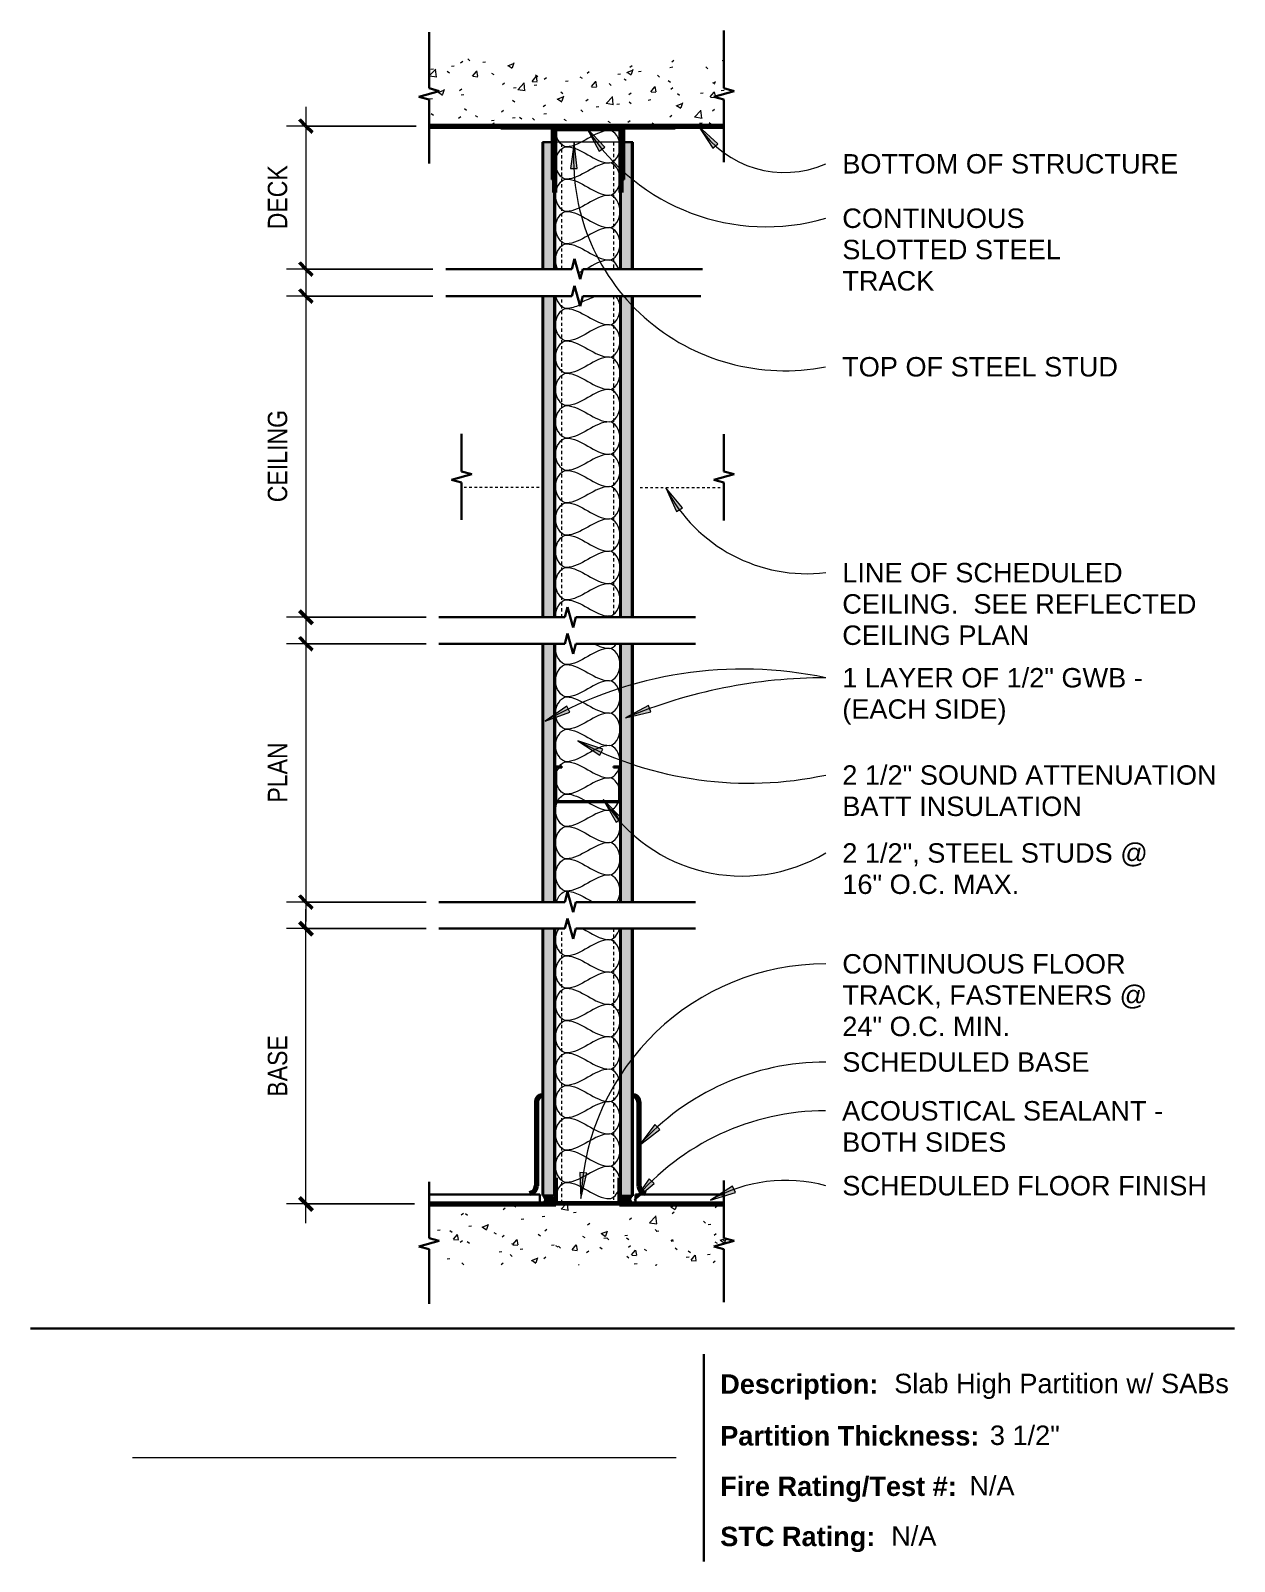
# Model space of a CAD drawing. Header units: inches. Extents: x 65 to 406, y 49 to 174.
# Drawn here: x 64.5 to 111, y 63.4 to 122.5 of the extents above; entities that cross this region are included whole.
import ezdxf

# ---------------------------------------------------------------- set-up
doc = ezdxf.new("R2010")
doc.units = ezdxf.units.IN
doc.header["$MEASUREMENT"] = 0
doc.linetypes.add('Hidden 1_8_', pattern=[0.1875, 0.125, -0.0625])
doc.linetypes.add('Overhead', pattern=[0.15625, 0.09375, -0.0625])
for name, color, linetype, lineweight in [('A-ANNO-DIMS', 211, 'Continuous', 9), ('A-ANNO-DIMS-8', 211, 'Continuous', 9), ('A-DETL', 90, 'Continuous', 9), ('A-DETL-GENF', 92, 'Continuous', 9), ('A-DETL-GENF-HDLN', 1, 'Hidden 1_8_', 9), ('A-DETL-MEDM', 33, 'Continuous', 30), ('A-DETL-THIN', 151, 'Continuous', 9), ('A-DETL-WIDE', 214, 'Continuous', 70), ('A-FLOR-OVHD', 1, 'Overhead', 9), ('G-ANNO-TEXT', 231, 'Continuous', 9)]:
    doc.layers.add(name, color=color, linetype=linetype, lineweight=lineweight)
doc.styles.add('Arial', font='arial.ttf', dxfattribs={"height": 0.75})
doc.styles.add('Arial_1', font='arial.ttf', dxfattribs={"width": 0.85, "height": 0.75})
doc.styles.add('Arial_B', font='arialbd.ttf', dxfattribs={"height": 0.75})
doc.dimstyles.new('Linear_-_3_32__Arial__85_-_1_32__Tolerance', dxfattribs={"dimscale": 12, "dimtxt": 0.765195, "dimasz": 0.041667, "dimexe": 0.0625, "dimexo": 0.041667, "dimgap": 0.041667, "dimtad": 1, "dimdec": 5, "dimrnd": 0.03125, "dimzin": 3, "dimdsep": 46, "dimlunit": 4, "dimtxsty": 'Arial_1', "dimblk1": 'OBLIQUE', "dimblk2": 'OBLIQUE', "dimsah": 1, "dimcen": 0.09, "dimdle": 0.0625, "dimazin": 0, "dimtfac": 1, "dimtdec": 4, "dimtix": 1, "dimtmove": 0, "dimatfit": 3, "dimfxl": 1, "dimtvp": 1, "dimfrac": 2, "dimtolj": 1, "dimtzin": 0, "dimarcsym": 2})
pattern_1 = [(50, (0, 0), (2.29529, -0.20023), [0.24, -2.64]), (355, (0, 0), (-0.44392, 2.40685), [0.192, -2.112]), (100.451, (0.191, -0.017), (1.851477, 2.206452), [0.204, -2.244]), (46.184, (0, 0.64), (3.414983, -0.52988), [0.36, -3.96]), (96.636, (0.285, 0.596), (2.990774, 3.117504), [0.306, -3.365]), (351.184, (0, 0.64), (2.99112, 3.11741), [0.288, -3.168]), (21, (0.32, 0.48), (1.910434, -1.287904), [0.24, -2.64]), (326, (0.32, 0.48), (0.778604, 2.320293), [0.192, -2.112]), (71.451, (0.479, 0.373), (2.689047, 1.032193), [0.204, -2.244]), (37.5, (0, 0), (0.038894, 1.064692), [0.106, -1.981, 0.106, -2.038, -2.12]), (37.5, (0, 0), (0.038894, 1.064692), [-4.23, 0.106, -2.014]), (7.5, (0, 0), (0.841523, 1.261634), [0.106, -1.117, 0.106, -1.933, -0.808]), (7.5, (0, 0), (0.841523, 1.261634), [-3.261, 0.106, -0.702]), (327.5, (-0.714, 0), (1.7078417, -0.0718797), [0.106, -0.694, 0.106, -2.39, -3.312]), (327.5, (-0.714, 0), (1.7078417, -0.0718797), [-3.296, 0.106, -3.206]), (317.5, (-1.034, 0), (1.865863, 0.320695), [0.106, -0.934, 0.106, -1.552, -2.352]), (317.5, (-1.034, 0), (1.865863, 0.320695), [-2.698, 0.106, -2.246])]

# ---------------------------------------------------------------- blocks, each defined once
blk = doc.blocks.new('C Studs-Side - 2 1_2_-1041714-_Partition Type - 2H')
at = {"layer": 'A-DETL-GENF'}
blk.add_line((18.735, 0), (18.735, 2.5), dxfattribs=at)
at = {"layer": 'A-DETL-GENF-HDLN'}
for p, q in [((0.393, 2.25), (12.796, 2.25)), ((13.84, 2.25), (18.735, 2.25)), ((12.796, 0.25), (0.393, 0.25)), ((18.735, 0.25), (13.84, 0.25))]:
    blk.add_line(p, q, dxfattribs=at)
blk = doc.blocks.new('C Studs-Side - 2 1_2_-1040450-_Partition Type - 2H')
at = {"layer": 'A-DETL-GENF'}
for p, q in [((0.023, 2.5), (0, 2.5)), ((0, 2.5), (0, 2.477)), ((0, 2.477), (0, 0.023)), ((0, 0.023), (0, 0)), ((0, 0), (0.023, 0))]:
    blk.add_line(p, q, dxfattribs=at)
at = {"layer": 'A-DETL-GENF-HDLN'}
for p, q in [((0.035, 2.25), (10.633, 2.25)), ((10.633, 0.25), (0.035, 0.25))]:
    blk.add_line(p, q, dxfattribs=at)
blk = doc.blocks.new('Gypsum Wallboard-Section - 1_2_-96245-_Partition Type - 2H')
at = {"layer": 'A-DETL-GENF'}
h = blk.add_hatch(dxfattribs=at)
h.set_pattern_fill('FP_2', color=256, style=0, pattern_type=2)
h.set_pattern_definition([(270, (-77.495, 87.8), (0.32, -1.28), [0.106, -0.854, 0.106, -0.854, -5.12]), (270, (-77.495, 87.8), (0.32, -1.28), [-1.92, 0.106, -1.814, 0.106, -0.854, -2.24]), (270, (-77.495, 87.8), (0.32, -1.28), [-4.8, 0.106, -0.534, 0.106, -1.494]), (30, (-77.335, 87.32), (0.9485125, 0.9171281), [0.106, -0.854, 0.106, -0.854, -5.12]), (30, (-77.335, 87.32), (0.9485125, 0.9171281), [-1.92, 0.106, -1.814, 0.106, -0.854, -2.24]), (30, (-77.335, 87.32), (0.9485125, 0.9171281), [-4.8, 0.106, -0.534, 0.106, -1.494]), (150, (-76.695, 87.16), (-1.2685125, 0.3628719), [0.106, -0.854, 0.106, -0.854, -5.12]), (150, (-76.695, 87.16), (-1.2685125, 0.3628719), [-1.92, 0.106, -1.814, 0.106, -0.854, -2.24]), (150, (-76.695, 87.16), (-1.2685125, 0.3628719), [-4.8, 0.106, -0.534, 0.106, -1.494])])
h.paths.add_polyline_path([(0, 0), (10.323, 0), (10.323, 0.5), (0, 0.5)], flags=0)
h.paths.add_polyline_path([(11.347, 0), (21.323, 0), (21.323, 0.5), (11.347, 0.5)], flags=0)
h.paths.add_polyline_path([(22.347, 0.5), (22.347, 0), (34.75, 0), (34.75, 0.5), (27.538, 0.5)], flags=0)
h.paths.add_polyline_path([(35.794, 0.5), (35.794, 0), (40.689, 0), (40.689, 0.5)], flags=0)
for p, q in [((0, 0.438), (10.323, 0.438)), ((0, 0.062), (10.323, 0.062)), ((11.347, 0.438), (21.323, 0.438)), ((11.347, 0.062), (21.323, 0.062)), ((22.347, 0.438), (34.75, 0.438)), ((22.347, 0.062), (34.75, 0.062)), ((35.794, 0.438), (40.689, 0.438)), ((35.794, 0.062), (40.689, 0.062))]:
    blk.add_line(p, q, dxfattribs=at)
at = {"layer": 'A-DETL-MEDM'}
for p, q in [((0, 0.5), (0, 0)), ((0, 0), (10.323, 0)), ((10.323, 0.5), (0.69, 0.5)), ((15.227, 0.5), (11.347, 0.5)), ((11.347, 0), (21.323, 0)), ((21.323, 0.5), (16.556, 0.5)), ((34.75, 0.5), (22.347, 0.5)), ((22.347, 0), (34.75, 0)), ((40.689, 0.5), (35.794, 0.5)), ((35.794, 0), (40.689, 0)), ((40.689, 0), (40.689, 0.5))]:
    blk.add_line(p, q, dxfattribs=at)
blk = doc.blocks.new('Gypsum Wallboard-Section - 1_2_-96246-_Partition Type - 2H')
at = {"layer": 'A-DETL-GENF'}
h = blk.add_hatch(dxfattribs=at)
h.set_pattern_fill('FP_3', color=256, style=0, pattern_type=2)
h.set_pattern_definition([(270, (-77.503, 84.3), (0.32, -1.28), [0.106, -0.854, 0.106, -0.854, -5.12]), (270, (-77.503, 84.3), (0.32, -1.28), [-1.92, 0.106, -1.814, 0.106, -0.854, -2.24]), (270, (-77.503, 84.3), (0.32, -1.28), [-4.8, 0.106, -0.534, 0.106, -1.494]), (30, (-77.343, 83.82), (0.9485125, 0.9171281), [0.106, -0.854, 0.106, -0.854, -5.12]), (30, (-77.343, 83.82), (0.9485125, 0.9171281), [-1.92, 0.106, -1.814, 0.106, -0.854, -2.24]), (30, (-77.343, 83.82), (0.9485125, 0.9171281), [-4.8, 0.106, -0.534, 0.106, -1.494]), (150, (-76.703, 83.66), (-1.2685125, 0.3628719), [0.106, -0.854, 0.106, -0.854, -5.12]), (150, (-76.703, 83.66), (-1.2685125, 0.3628719), [-1.92, 0.106, -1.814, 0.106, -0.854, -2.24]), (150, (-76.703, 83.66), (-1.2685125, 0.3628719), [-4.8, 0.106, -0.534, 0.106, -1.494])])
h.paths.add_polyline_path([(0, -0.5), (10.315, -0.5), (10.315, 0), (0, 0)], flags=0)
h.paths.add_polyline_path([(11.339, 0), (11.339, -0.5), (21.315, -0.5), (21.315, 0), (15.212, 0)], flags=0)
h.paths.add_polyline_path([(22.339, 0), (22.339, -0.5), (34.742, -0.5), (34.742, 0), (27.53, 0)], flags=0)
h.paths.add_polyline_path([(35.786, 0), (35.786, -0.5), (40.681, -0.5), (40.681, 0)], flags=0)
for p, q in [((0, -0.062), (10.315, -0.062)), ((0, -0.438), (10.315, -0.438)), ((11.339, -0.062), (21.315, -0.062)), ((11.339, -0.438), (21.315, -0.438)), ((22.339, -0.062), (34.742, -0.062)), ((22.339, -0.438), (34.742, -0.438)), ((35.786, -0.062), (40.681, -0.062)), ((35.786, -0.438), (40.681, -0.438))]:
    blk.add_line(p, q, dxfattribs=at)
at = {"layer": 'A-DETL-MEDM'}
for p, q in [((0, 0), (10.315, 0)), ((0, -0.5), (0, 0)), ((11.339, 0), (21.315, 0)), ((22.339, 0), (34.742, 0)), ((35.786, 0), (40.681, 0)), ((40.681, 0), (40.681, -0.5)), ((10.315, -0.5), (0.682, -0.5)), ((15.219, -0.5), (11.339, -0.5)), ((21.315, -0.5), (16.548, -0.5)), ((34.742, -0.5), (22.339, -0.5)), ((40.681, -0.5), (35.786, -0.5))]:
    blk.add_line(p, q, dxfattribs=at)
blk = doc.blocks.new('Break Line - Break Line-88131-_Partition Type - 2H')
at = {"layer": 'A-DETL-MEDM'}
for p, q in [((-2.329, 0), (-0.216, 0)), ((-0.216, 0), (-0.108, 0.393)), ((-0.108, 0.393), (0.108, -0.393)), ((0.108, -0.393), (0.216, 0)), ((0.216, 0), (2.385, 0))]:
    blk.add_line(p, q, dxfattribs=at)
blk = doc.blocks.new('Break Line - Break Line-88132-_Partition Type - 2H')
at = {"layer": 'A-DETL-MEDM'}
for p, q in [((-2.444, 0), (-0.216, 0)), ((-0.216, 0), (-0.108, 0.393)), ((-0.108, 0.393), (0.108, -0.393)), ((0.108, -0.393), (0.216, 0)), ((0.216, 0), (2.258, 0))]:
    blk.add_line(p, q, dxfattribs=at)
blk = doc.blocks.new('Break Line - Break Line-88133-_Partition Type - 2H')
at = {"layer": 'A-DETL-MEDM'}
for p, q in [((-1.654, 0), (-0.216, 0)), ((-0.216, 0), (-0.108, 0.393)), ((-0.108, 0.393), (0.108, -0.393)), ((0.108, -0.393), (0.216, 0)), ((0.216, 0), (1.672, 0))]:
    blk.add_line(p, q, dxfattribs=at)
blk = doc.blocks.new('Break Line - Break Line-88134-_Partition Type - 2H')
at = {"layer": 'A-DETL-MEDM'}
for p, q in [((-2.692, 0), (-0.216, 0)), ((-0.216, 0), (-0.108, 0.393)), ((-0.108, 0.393), (0.108, -0.393)), ((0.108, -0.393), (0.216, 0)), ((0.216, 0), (2.385, 0))]:
    blk.add_line(p, q, dxfattribs=at)
blk = doc.blocks.new('Break Line - Break Line-88135-_Partition Type - 2H')
at = {"layer": 'A-DETL-MEDM'}
for p, q in [((-2.444, 0), (-0.216, 0)), ((-0.216, 0), (-0.108, 0.393)), ((-0.108, 0.393), (0.108, -0.393)), ((0.108, -0.393), (0.216, 0)), ((0.216, 0), (2.634, 0))]:
    blk.add_line(p, q, dxfattribs=at)
blk = doc.blocks.new('Break Line - Break Line-88136-_Partition Type - 2H')
at = {"layer": 'A-DETL-MEDM'}
for p, q in [((-1.654, 0), (-0.216, 0)), ((-0.216, 0), (-0.108, 0.393)), ((-0.108, 0.393), (0.108, -0.393)), ((0.108, -0.393), (0.216, 0)), ((0.216, 0), (1.672, 0))]:
    blk.add_line(p, q, dxfattribs=at)
blk = doc.blocks.new('Break Line - Break Line-88129-_Partition Type - 2H')
at = {"layer": 'A-DETL-MEDM'}
for p, q in [((-4.836, 0), (-0.216, 0)), ((-0.216, 0), (-0.108, 0.393)), ((-0.108, 0.393), (0.108, -0.393)), ((0.108, -0.393), (0.216, 0)), ((0.216, 0), (5.073, 0))]:
    blk.add_line(p, q, dxfattribs=at)
blk = doc.blocks.new('Break Line - Break Line-88128-_Partition Type - 2H')
at = {"layer": 'A-DETL-MEDM'}
for p, q in [((-5.073, 0), (-0.216, 0)), ((-0.216, 0), (-0.108, 0.393)), ((-0.108, 0.393), (0.108, -0.393)), ((0.108, -0.393), (0.216, 0)), ((0.216, 0), (4.779, 0))]:
    blk.add_line(p, q, dxfattribs=at)
blk = doc.blocks.new('Break Line - Break Line-88130-_Partition Type - 2H')
at = {"layer": 'A-DETL-MEDM'}
for p, q in [((-5.073, 0), (-0.216, 0)), ((-0.216, 0), (-0.108, 0.393)), ((-0.108, 0.393), (0.108, -0.393)), ((0.108, -0.393), (0.216, 0)), ((0.216, 0), (4.836, 0))]:
    blk.add_line(p, q, dxfattribs=at)
blk = doc.blocks.new('C Studs-Section - 2 1_2_-682435-_Partition Type - 2H')
at = {"layer": 'A-DETL-MEDM'}
for p, q in [((-1.291, -0.891), (-1.291, -2.204)), ((-1.041, -0.86), (-1.26, -0.86)), ((-1.256, -2.2), (-1.256, -0.895)), ((-1.256, -0.895), (-1.041, -0.895)), ((-1.041, -0.895), (-1.041, -0.86)), ((1.177, -0.86), (0.959, -0.86)), ((0.959, -0.86), (0.959, -0.895)), ((0.959, -0.895), (1.174, -0.895)), ((1.174, -0.895), (1.174, -2.2)), ((1.209, -2.204), (1.209, -0.891)), ((-1.26, -2.235), (1.177, -2.235)), ((1.174, -2.2), (-1.256, -2.2))]:
    blk.add_line(p, q, dxfattribs=at)
for centre, radius, start, end in [((-1.26, -0.891), 0.0312, 90, 180), ((1.177, -0.891), 0.0313, 360, 90), ((-1.26, -2.204), 0.0312, 180, 270), ((1.177, -2.204), 0.0313, 270, 0)]:
    blk.add_arc(centre, radius, start, end, dxfattribs=at)
blk = doc.blocks.new('Channel Studs-Section - 2 1_2_-684785-_Partition Type - 2H')
at = {"layer": 'A-DETL-GENF', "lineweight": 50}
for p, q in [((-1.256, -1.235), (-1.291, -1.235)), ((-1.291, -1.235), (-1.291, -2.204)), ((-1.256, -2.2), (-1.256, -1.235)), ((1.209, -1.235), (1.174, -1.235)), ((1.174, -1.235), (1.174, -2.2)), ((1.209, -2.204), (1.209, -1.235)), ((-1.26, -2.235), (1.177, -2.235)), ((1.174, -2.2), (-1.256, -2.2))]:
    blk.add_line(p, q, dxfattribs=at)
for centre, radius, start, end in [((-1.26, -2.204), 0.0312, 180, 270), ((1.177, -2.204), 0.0313, 270, 0)]:
    blk.add_arc(centre, radius, start, end, dxfattribs=at)
blk = doc.blocks.new('DIMBLOCK1-_Partition Type - 2H')
at = {"layer": 'A-ANNO-DIMS-8'}
for p, q in [((75.166, 76.435), (75.166, 88.568)), ((79.805, 87.818), (74.416, 87.818)), ((75.166, 87.818), (79.805, 87.818)), ((79.354, 77.185), (74.416, 77.185)), ((75.166, 77.185), (79.354, 77.185))]:
    blk.add_line(p, q, dxfattribs=at)
at = {"layer": 'A-ANNO-DIMS-8', "lineweight": 50}
for p, q in [((75.166, 87.818), (74.916, 88.068)), ((75.166, 87.818), (75.416, 87.568)), ((75.166, 77.185), (74.916, 77.435)), ((75.166, 77.185), (75.416, 76.935))]:
    blk.add_line(p, q, dxfattribs=at)
at = {"layer": 'A-ANNO-DIMS-8', "color": 0, "insert": (73.693, 81.324), "char_height": 0.75, "width": 2.82533, "attachment_point": 1, "rotation": 90, "line_spacing_factor": 0.941778, "style": 'Arial_1'}
blk.add_mtext('BASE', dxfattribs=at)
blk = doc.blocks.new('_Oblique')
at = {"color": 0, "linetype": 'ByBlock', "lineweight": -2}
blk.add_line((-0.5, -0.5), (0.5, 0.5), dxfattribs=at)
blk = doc.blocks.new('DIMBLOCK2-_Partition Type - 2H')
at = {"layer": 'A-ANNO-DIMS-8'}
for p, q in [((75.166, 99.568), (75.166, 88.092)), ((79.805, 98.818), (74.416, 98.818)), ((75.166, 98.818), (79.805, 98.818)), ((79.805, 88.842), (74.416, 88.842)), ((75.166, 88.842), (79.805, 88.842))]:
    blk.add_line(p, q, dxfattribs=at)
at = {"layer": 'A-ANNO-DIMS-8', "lineweight": 50}
for p, q in [((75.166, 98.818), (74.916, 99.068)), ((75.166, 98.818), (75.416, 98.568)), ((75.166, 88.842), (74.916, 89.092)), ((75.166, 88.842), (75.416, 88.592))]:
    blk.add_line(p, q, dxfattribs=at)
at = {"layer": 'A-ANNO-DIMS-8', "color": 0, "insert": (73.693, 92.682), "char_height": 0.75, "width": 2.7547, "attachment_point": 1, "rotation": 90, "line_spacing_factor": 0.941778, "style": 'Arial_1'}
blk.add_mtext('PLAN', dxfattribs=at)
blk = doc.blocks.new('DIMBLOCK3-_Partition Type - 2H')
at = {"layer": 'A-ANNO-DIMS-8'}
for p, q in [((75.166, 112.995), (75.166, 99.092)), ((80.074, 112.245), (74.416, 112.245)), ((75.166, 112.245), (80.074, 112.245)), ((79.805, 99.842), (74.416, 99.842)), ((75.166, 99.842), (79.805, 99.842))]:
    blk.add_line(p, q, dxfattribs=at)
at = {"layer": 'A-ANNO-DIMS-8', "lineweight": 50}
for p, q in [((75.166, 112.245), (74.916, 112.495)), ((75.166, 112.245), (75.416, 111.995)), ((75.166, 99.842), (74.916, 100.092)), ((75.166, 99.842), (75.416, 99.592))]:
    blk.add_line(p, q, dxfattribs=at)
at = {"layer": 'A-ANNO-DIMS-8', "color": 0, "insert": (73.693, 104.284), "char_height": 0.75, "width": 4.22387, "attachment_point": 1, "rotation": 90, "line_spacing_factor": 0.941778, "style": 'Arial_1'}
blk.add_mtext('CEILING', dxfattribs=at)
blk = doc.blocks.new('DIMBLOCK4-_Partition Type - 2H')
at = {"layer": 'A-ANNO-DIMS-8'}
for p, q in [((75.166, 119.559), (75.166, 112.539)), ((79.424, 118.809), (74.416, 118.809)), ((75.166, 118.809), (79.424, 118.809)), ((80.074, 113.289), (74.416, 113.289)), ((75.166, 113.289), (80.074, 113.289))]:
    blk.add_line(p, q, dxfattribs=at)
at = {"layer": 'A-ANNO-DIMS-8', "lineweight": 50}
for p, q in [((75.166, 118.809), (74.916, 119.059)), ((75.166, 118.809), (75.416, 118.559)), ((75.166, 113.289), (74.916, 113.539)), ((75.166, 113.289), (75.416, 113.039))]:
    blk.add_line(p, q, dxfattribs=at)
at = {"layer": 'A-ANNO-DIMS-8', "color": 0, "insert": (73.693, 114.824), "char_height": 0.75, "width": 2.93835, "attachment_point": 1, "rotation": 90, "line_spacing_factor": 0.941778, "style": 'Arial_1'}
blk.add_mtext('DECK', dxfattribs=at)

msp = doc.modelspace()

# ---------------------------------------------------------------- hatches: boundary and pattern name
at = {"layer": 'A-DETL-GENF'}
h = msp.add_hatch(dxfattribs=at)
h.set_pattern_fill('FP_1', style=0, pattern_type=2)
h.set_pattern_definition(pattern_1)
h.paths.add_polyline_path([(91.310146, 118.808718), (91.310146, 119.837937), (90.917136, 119.946036), (91.703156, 120.162234), (91.310146, 120.270333), (91.310146, 121.476528), (79.924246, 121.476528), (79.924246, 120.270333), (80.317255, 120.162234), (79.531236, 119.946036), (79.924246, 119.837937), (79.924246, 118.808718), (90.917136, 118.808718)], flags=0)
h = msp.add_hatch(dxfattribs=at)
h.set_pattern_fill('FP_1', style=0, pattern_type=2)
h.set_pattern_definition(pattern_1)
h.paths.add_polyline_path([(88.266704, 74.815517), (91.310146, 74.815517), (91.310146, 75.431487), (90.917136, 75.539586), (91.524678, 75.706693), (91.524678, 75.804875), (91.310146, 75.863883), (91.310146, 77.185317), (79.924246, 77.185317), (79.924246, 75.863883), (80.317255, 75.755784), (79.531236, 75.539586), (79.924246, 75.431487), (79.924246, 74.815517), (80.317255, 74.815517)], flags=0)
at = {"layer": 'G-ANNO-TEXT'}
for points in [[(86.013606, 118.733882), (86.492884, 117.8464), (86.70625, 118.000686)], [(90.331557, 118.803288), (90.883789, 117.959267), (91.083421, 118.130954)], [(85.529784, 118.170344), (85.379759, 117.172935), (85.643019, 117.168091)], [(89.064243, 104.838253), (89.484195, 103.921207), (89.707234, 104.061147)], [(84.413406, 95.83332), (85.36061, 96.179928), (85.238626, 96.413272)], [(87.515787, 95.952945), (88.495431, 96.19301), (88.399917, 96.43838)], [(85.674354, 95.064246), (86.517366, 94.510474), (86.631968, 94.74753)], [(86.652081, 92.805795), (87.14395, 91.925229), (87.355097, 92.082538)], [(88.032992, 79.443208), (88.831308, 80.059668), (88.644554, 80.245282)], [(85.785947, 77.389733), (86.012072, 78.372687), (85.749959, 78.397719)], [(87.840903, 77.325734), (88.618119, 77.968594), (88.425251, 78.147847)], [(90.788575, 77.331976), (91.753574, 77.625419), (91.644744, 77.86518)]]:
    msp.add_hatch(color=7, dxfattribs=at).paths.add_polyline_path(points, flags=0)

# ---------------------------------------------------------------- linework, layer by layer
at = {"layer": 'A-DETL', "lineweight": 50}
for p, q in [((84.747089, 118.746218), (87.372089, 118.746218)), ((84.747089, 116.246218), (84.747089, 118.746218)), ((87.309589, 118.683718), (84.809589, 118.683718)), ((84.809589, 118.683718), (84.809589, 116.246218)), ((87.309589, 116.246218), (87.309589, 118.683718)), ((87.372089, 118.746218), (87.372089, 116.246218)), ((84.809589, 116.246218), (84.747089, 116.246218)), ((87.372089, 116.246218), (87.309589, 116.246218))]:
    msp.add_line(p, q, dxfattribs=at)
at = {"layer": 'A-DETL'}
for points in [[(85.223769, 118.013411), (85.027351, 118.013411), (84.807102, 118.343784), (84.807102, 118.638411)], [(86.890436, 118.638411), (86.317782, 118.638411), (85.796423, 118.013411), (85.223769, 118.013411)], [(86.890436, 117.388411), (87.086854, 117.388411), (87.527351, 118.013411), (87.086854, 118.638411), (86.890436, 118.638411)], [(85.223769, 116.763411), (85.027351, 116.763411), (84.586854, 117.388411), (85.027351, 118.013411), (85.223769, 118.013411)], [(85.223769, 118.013411), (85.796423, 118.013411), (86.317782, 117.388411), (86.890436, 117.388411)], [(86.890436, 117.388411), (86.317782, 117.388411), (85.796423, 116.763411), (85.223769, 116.763411)], [(86.890436, 116.138411), (87.086854, 116.138411), (87.527351, 116.763411), (87.086854, 117.388411), (86.890436, 117.388411)], [(85.223769, 115.513411), (85.027351, 115.513411), (84.586854, 116.138411), (85.027351, 116.763411), (85.223769, 116.763411)], [(85.223769, 116.763411), (85.796423, 116.763411), (86.317782, 116.138411), (86.890436, 116.138411)], [(86.890436, 116.138411), (86.317782, 116.138411), (85.796423, 115.513411), (85.223769, 115.513411)], [(86.890436, 114.888411), (87.086854, 114.888411), (87.527351, 115.513411), (87.086854, 116.138411), (86.890436, 116.138411)], [(85.223769, 114.263411), (85.027351, 114.263411), (84.586854, 114.888411), (85.027351, 115.513411), (85.223769, 115.513411)], [(85.223769, 115.513411), (85.796423, 115.513411), (86.317782, 114.888411), (86.890436, 114.888411)], [(86.890436, 114.888411), (86.317782, 114.888411), (85.796423, 114.263411), (85.223769, 114.263411)], [(86.890436, 113.638411), (87.086854, 113.638411), (87.527351, 114.263411), (87.086854, 114.888411), (86.890436, 114.888411)], [(85.223769, 114.263411), (85.796423, 114.263411), (86.317782, 113.638411), (86.890436, 113.638411)], [(86.890436, 113.638411), (86.580535, 113.638411), (86.285657, 113.455374), (85.989542, 113.287406)], [(87.251806, 113.292394), (87.17401, 113.488442), (87.026505, 113.638411), (86.890436, 113.638411)], [(85.841119, 113.205496), (85.790764, 113.178804), (85.739826, 113.159212), (85.688577, 113.143416)], [(85.223769, 110.513411), (85.027351, 110.513411), (84.586854, 111.138411), (85.027351, 111.763411), (85.223769, 111.763411)], [(85.223769, 111.763411), (85.057996, 111.763411), (84.875249, 111.986006), (84.82226, 112.243329)], [(85.740357, 111.904303), (85.571022, 111.822482), (85.39982, 111.763411), (85.223769, 111.763411)], [(85.223769, 111.763411), (85.796423, 111.763411), (86.317782, 111.138411), (86.890436, 111.138411)], [(86.375814, 112.248469), (86.174396, 112.151365), (85.971277, 112.074984), (85.768334, 111.996468)], [(86.890436, 111.138411), (86.317782, 111.138411), (85.796423, 110.513411), (85.223769, 110.513411)], [(86.890436, 109.888411), (87.086854, 109.888411), (87.527351, 110.513411), (87.086854, 111.138411), (86.890436, 111.138411)], [(85.223769, 109.263411), (85.027351, 109.263411), (84.586854, 109.888411), (85.027351, 110.513411), (85.223769, 110.513411)], [(85.223769, 110.513411), (85.796423, 110.513411), (86.317782, 109.888411), (86.890436, 109.888411)], [(86.890436, 109.888411), (86.317782, 109.888411), (85.796423, 109.263411), (85.223769, 109.263411)], [(86.890436, 108.638411), (87.086854, 108.638411), (87.527351, 109.263411), (87.086854, 109.888411), (86.890436, 109.888411)], [(85.223769, 108.013411), (85.027351, 108.013411), (84.586854, 108.638411), (85.027351, 109.263411), (85.223769, 109.263411)], [(85.223769, 109.263411), (85.796423, 109.263411), (86.317782, 108.638411), (86.890436, 108.638411)], [(86.890436, 108.638411), (86.317782, 108.638411), (85.796423, 108.013411), (85.223769, 108.013411)], [(86.890436, 107.388411), (87.086854, 107.388411), (87.527351, 108.013411), (87.086854, 108.638411), (86.890436, 108.638411)], [(85.223769, 106.763411), (85.027351, 106.763411), (84.586854, 107.388411), (85.027351, 108.013411), (85.223769, 108.013411)], [(85.223769, 108.013411), (85.796423, 108.013411), (86.317782, 107.388411), (86.890436, 107.388411)], [(86.890436, 107.388411), (86.317782, 107.388411), (85.796423, 106.763411), (85.223769, 106.763411)], [(86.890436, 106.138411), (87.086854, 106.138411), (87.527351, 106.763411), (87.086854, 107.388411), (86.890436, 107.388411)], [(85.223769, 105.513411), (85.027351, 105.513411), (84.586854, 106.138411), (85.027351, 106.763411), (85.223769, 106.763411)], [(85.223769, 106.763411), (85.796423, 106.763411), (86.317782, 106.138411), (86.890436, 106.138411)], [(86.890436, 106.138411), (86.317782, 106.138411), (85.796423, 105.513411), (85.223769, 105.513411)], [(86.890436, 104.888411), (87.086854, 104.888411), (87.527351, 105.513411), (87.086854, 106.138411), (86.890436, 106.138411)], [(85.223769, 104.263411), (85.027351, 104.263411), (84.586854, 104.888411), (85.027351, 105.513411), (85.223769, 105.513411)], [(85.223769, 105.513411), (85.796423, 105.513411), (86.317782, 104.888411), (86.890436, 104.888411)], [(86.890436, 104.888411), (86.317782, 104.888411), (85.796423, 104.263411), (85.223769, 104.263411)], [(86.890436, 103.638411), (87.086854, 103.638411), (87.527351, 104.263411), (87.086854, 104.888411), (86.890436, 104.888411)], [(85.223769, 103.013411), (85.027351, 103.013411), (84.586854, 103.638411), (85.027351, 104.263411), (85.223769, 104.263411)], [(85.223769, 104.263411), (85.796423, 104.263411), (86.317782, 103.638411), (86.890436, 103.638411)], [(86.890436, 103.638411), (86.317782, 103.638411), (85.796423, 103.013411), (85.223769, 103.013411)], [(86.890436, 102.388411), (87.086854, 102.388411), (87.527351, 103.013411), (87.086854, 103.638411), (86.890436, 103.638411)], [(85.223769, 101.763411), (85.027351, 101.763411), (84.586854, 102.388411), (85.027351, 103.013411), (85.223769, 103.013411)], [(85.223769, 103.013411), (85.796423, 103.013411), (86.317782, 102.388411), (86.890436, 102.388411)], [(86.890436, 102.388411), (86.317782, 102.388411), (85.796423, 101.763411), (85.223769, 101.763411)], [(86.890436, 101.138411), (87.086854, 101.138411), (87.527351, 101.763411), (87.086854, 102.388411), (86.890436, 102.388411)], [(85.223769, 100.513411), (85.027351, 100.513411), (84.586854, 101.138411), (85.027351, 101.763411), (85.223769, 101.763411)], [(85.223769, 101.763411), (85.796423, 101.763411), (86.317782, 101.138411), (86.890436, 101.138411)], [(86.890436, 101.138411), (86.317782, 101.138411), (85.796423, 100.513411), (85.223769, 100.513411)], [(86.890436, 99.888411), (87.086854, 99.888411), (87.527351, 100.513411), (87.086854, 101.138411), (86.890436, 101.138411)], [(85.223769, 100.513411), (85.796423, 100.513411), (86.317782, 99.888411), (86.890436, 99.888411)], [(86.890436, 99.888411), (86.794994, 99.888411), (86.700976, 99.87105), (86.607909, 99.842115)], [(87.018984, 99.847578), (86.976671, 99.873741), (86.932994, 99.888411), (86.890436, 99.888411)], [(86.299227, 98.816774), (86.492917, 98.71614), (86.688487, 98.638411), (86.890436, 98.638411)], [(86.890436, 98.638411), (86.983155, 98.638411), (87.081184, 98.708046), (87.158849, 98.814443)], [(86.890436, 98.638411), (86.317782, 98.638411), (85.796423, 98.013411), (85.223769, 98.013411)], [(86.890436, 97.388411), (87.086854, 97.388411), (87.527351, 98.013411), (87.086854, 98.638411), (86.890436, 98.638411)], [(85.223769, 96.763411), (85.027351, 96.763411), (84.586854, 97.388411), (85.027351, 98.013411), (85.223769, 98.013411)], [(85.223769, 98.013411), (85.796423, 98.013411), (86.317782, 97.388411), (86.890436, 97.388411)], [(86.890436, 97.388411), (86.317782, 97.388411), (85.796423, 96.763411), (85.223769, 96.763411)], [(86.890436, 96.138411), (87.086854, 96.138411), (87.527351, 96.763411), (87.086854, 97.388411), (86.890436, 97.388411)], [(85.223769, 95.513411), (85.027351, 95.513411), (84.586854, 96.138411), (85.027351, 96.763411), (85.223769, 96.763411)], [(85.223769, 96.763411), (85.796423, 96.763411), (86.317782, 96.138411), (86.890436, 96.138411)], [(86.890436, 96.138411), (86.317782, 96.138411), (85.796423, 95.513411), (85.223769, 95.513411)], [(86.890436, 94.888411), (87.086854, 94.888411), (87.527351, 95.513411), (87.086854, 96.138411), (86.890436, 96.138411)], [(85.223769, 94.263411), (85.027351, 94.263411), (84.586854, 94.888411), (85.027351, 95.513411), (85.223769, 95.513411)], [(85.223769, 95.513411), (85.796423, 95.513411), (86.317782, 94.888411), (86.890436, 94.888411)], [(86.890436, 94.888411), (86.317782, 94.888411), (85.796423, 94.263411), (85.223769, 94.263411)], [(84.94666, 94.075191), (85.025622, 94.188428), (85.127555, 94.263411), (85.223769, 94.263411)], [(85.223769, 94.263411), (85.796423, 94.263411), (86.317782, 93.638411), (86.890436, 93.638411)], [(86.890436, 93.638411), (87.035206, 93.638411), (87.19292, 93.808173), (87.265854, 94.022575)], [(84.828254, 93.810212), (84.848616, 93.894072), (84.886734, 93.950191), (84.93303, 93.995674)], [(85.223769, 93.013411), (85.063762, 93.013411), (84.887942, 93.220789), (84.828254, 93.466611)], [(86.890436, 93.638411), (86.317782, 93.638411), (85.796423, 93.013411), (85.223769, 93.013411)], [(87.265854, 93.254248), (87.19292, 93.468649), (87.035206, 93.638411), (86.890436, 93.638411)], [(84.895148, 92.739455), (84.977375, 92.899024), (85.104934, 93.013411), (85.223769, 93.013411)], [(85.223769, 93.013411), (85.489102, 93.013411), (85.743424, 92.879234), (85.996937, 92.735219)], [(87.305538, 92.967412), (87.306571, 92.982721), (87.308037, 93.014128), (87.305765, 93.042669), (87.303785, 93.056294)], [(86.890436, 92.388411), (86.317782, 92.388411), (85.796423, 91.763411), (85.223769, 91.763411)], [(86.060848, 92.698772), (86.333103, 92.543238), (86.605416, 92.388411), (86.890436, 92.388411)], [(86.890436, 92.388411), (87.017025, 92.388411), (87.153513, 92.518213), (87.234559, 92.694161)], [(86.890436, 91.138411), (87.086854, 91.138411), (87.527351, 91.763411), (87.086854, 92.388411), (86.890436, 92.388411)], [(87.250084, 92.730124), (87.255701, 92.744049), (87.261242, 92.758482), (87.266546, 92.773257)], [(85.223769, 90.513411), (85.027351, 90.513411), (84.586854, 91.138411), (85.027351, 91.763411), (85.223769, 91.763411)], [(85.223769, 91.763411), (85.796423, 91.763411), (86.317782, 91.138411), (86.890436, 91.138411)], [(86.890436, 91.138411), (86.317782, 91.138411), (85.796423, 90.513411), (85.223769, 90.513411)], [(86.890436, 89.888411), (87.086854, 89.888411), (87.527351, 90.513411), (87.086854, 91.138411), (86.890436, 91.138411)], [(85.223769, 89.263411), (85.027351, 89.263411), (84.586854, 89.888411), (85.027351, 90.513411), (85.223769, 90.513411)], [(85.223769, 90.513411), (85.796423, 90.513411), (86.317782, 89.888411), (86.890436, 89.888411)], [(86.890436, 89.888411), (86.317782, 89.888411), (85.796423, 89.263411), (85.223769, 89.263411)], [(84.836901, 88.842788), (84.903559, 89.07408), (85.070883, 89.263411), (85.223769, 89.263411)], [(85.223769, 89.263411), (85.579269, 89.263411), (85.915001, 89.022545), (86.255509, 88.83987)], [(85.215155, 88.013213), (85.218031, 88.013345), (85.220903, 88.013411), (85.223769, 88.013411)], [(85.223769, 88.013411), (85.221423, 88.013411), (85.219074, 88.013456), (85.216721, 88.013545)], [(85.321103, 88.019259), (85.288812, 88.015437), (85.256374, 88.013411), (85.223769, 88.013411)], [(85.223769, 88.013411), (85.259452, 88.013411), (85.294935, 88.010985), (85.330244, 88.006434)], [(85.844239, 87.819671), (86.189707, 87.636142), (86.529906, 87.388411), (86.890436, 87.388411)], [(86.890436, 87.388411), (87.045019, 87.388411), (87.214362, 87.581968), (87.279486, 87.816751)], [(86.890436, 87.388411), (86.317782, 87.388411), (85.796423, 86.763411), (85.223769, 86.763411)], [(86.890436, 86.138411), (87.086854, 86.138411), (87.527351, 86.763411), (87.086854, 87.388411), (86.890436, 87.388411)], [(85.223769, 85.513411), (85.027351, 85.513411), (84.586854, 86.138411), (85.027351, 86.763411), (85.223769, 86.763411)], [(85.223769, 86.763411), (85.796423, 86.763411), (86.317782, 86.138411), (86.890436, 86.138411)], [(86.890436, 86.138411), (86.317782, 86.138411), (85.796423, 85.513411), (85.223769, 85.513411)], [(86.890436, 84.888411), (87.086854, 84.888411), (87.527351, 85.513411), (87.086854, 86.138411), (86.890436, 86.138411)], [(85.223769, 84.263411), (85.027351, 84.263411), (84.586854, 84.888411), (85.027351, 85.513411), (85.223769, 85.513411)], [(85.223769, 85.513411), (85.796423, 85.513411), (86.317782, 84.888411), (86.890436, 84.888411)], [(86.890436, 84.888411), (86.317782, 84.888411), (85.796423, 84.263411), (85.223769, 84.263411)], [(86.890436, 83.638411), (87.086854, 83.638411), (87.527351, 84.263411), (87.086854, 84.888411), (86.890436, 84.888411)], [(85.223769, 83.013411), (85.027351, 83.013411), (84.586854, 83.638411), (85.027351, 84.263411), (85.223769, 84.263411)], [(85.223769, 84.263411), (85.796423, 84.263411), (86.317782, 83.638411), (86.890436, 83.638411)], [(86.890436, 83.638411), (86.317782, 83.638411), (85.796423, 83.013411), (85.223769, 83.013411)], [(86.890436, 82.388411), (87.086854, 82.388411), (87.527351, 83.013411), (87.086854, 83.638411), (86.890436, 83.638411)], [(85.223769, 81.763411), (85.027351, 81.763411), (84.586854, 82.388411), (85.027351, 83.013411), (85.223769, 83.013411)], [(85.223769, 83.013411), (85.796423, 83.013411), (86.317782, 82.388411), (86.890436, 82.388411)], [(86.890436, 82.388411), (86.317782, 82.388411), (85.796423, 81.763411), (85.223769, 81.763411)], [(86.890436, 81.138411), (87.086854, 81.138411), (87.527351, 81.763411), (87.086854, 82.388411), (86.890436, 82.388411)], [(85.223769, 80.513411), (85.027351, 80.513411), (84.586854, 81.138411), (85.027351, 81.763411), (85.223769, 81.763411)], [(85.223769, 81.763411), (85.796423, 81.763411), (86.317782, 81.138411), (86.890436, 81.138411)], [(86.890436, 81.138411), (86.317782, 81.138411), (85.796423, 80.513411), (85.223769, 80.513411)], [(86.890436, 79.888411), (87.086854, 79.888411), (87.527351, 80.513411), (87.086854, 81.138411), (86.890436, 81.138411)], [(85.223769, 79.263411), (85.027351, 79.263411), (84.586854, 79.888411), (85.027351, 80.513411), (85.223769, 80.513411)], [(85.223769, 80.513411), (85.796423, 80.513411), (86.317782, 79.888411), (86.890436, 79.888411)], [(86.890436, 79.888411), (86.317782, 79.888411), (85.796423, 79.263411), (85.223769, 79.263411)], [(86.890436, 78.638411), (87.086854, 78.638411), (87.527351, 79.263411), (87.086854, 79.888411), (86.890436, 79.888411)], [(85.223769, 78.013411), (85.027351, 78.013411), (84.586854, 78.638411), (85.027351, 79.263411), (85.223769, 79.263411)], [(85.223769, 79.263411), (85.796423, 79.263411), (86.317782, 78.638411), (86.890436, 78.638411)], [(86.890436, 78.638411), (86.317782, 78.638411), (85.796423, 78.013411), (85.223769, 78.013411)], [(87.285534, 78.186923), (87.225447, 78.431995), (87.050072, 78.638411), (86.890436, 78.638411)], [(87.305538, 77.967412), (87.306571, 77.982721), (87.308037, 78.014128), (87.305765, 78.042669), (87.303785, 78.056294)], [(84.828254, 77.553616), (84.887942, 77.794173), (85.063762, 78.013411), (85.223769, 78.013411)], [(85.223769, 78.013411), (85.796423, 78.013411), (86.317782, 77.388411), (86.890436, 77.388411)], [(86.890436, 77.388411), (87.035206, 77.388411), (87.19292, 77.558173), (87.265854, 77.772575)]]:
    msp.add_open_spline(points, degree=3, dxfattribs=at)
for points, knots in [([(84.897228, 113.283358), (84.842354, 113.388369), (84.718988, 113.82589), (85.027351, 114.263411), (85.223769, 114.263411)], [0.848432665, 0.848432665, 0.848432665, 0.848432665, 1.414213562, 2.828427125, 2.828427125, 2.828427125, 2.828427125]), ([(86.890436, 111.138411), (87.086854, 111.138411), (87.437482, 111.635901), (87.229922, 112.133391), (87.126193, 112.253556)], [0, 0, 0, 0, 1.414213562, 2.251381573, 2.251381573, 2.251381573, 2.251381573]), ([(84.80877, 99.840911), (84.807669, 99.856718), (84.795934, 100.185064), (85.027351, 100.513411), (85.223769, 100.513411)], [1.342498562, 1.342498562, 1.342498562, 1.342498562, 1.414213562, 2.828427125, 2.828427125, 2.828427125, 2.828427125]), ([(85.223769, 98.013411), (85.027351, 98.013411), (84.76404, 98.387011), (84.815522, 98.760611), (84.830537, 98.819375)], [0, 0, 0, 0, 1.414213562, 1.690719149, 1.690719149, 1.690719149, 1.690719149]), ([(87.280795, 94.071529), (87.297605, 94.133624), (87.352839, 94.511018), (87.086854, 94.888411), (86.890436, 94.888411)], [1.120538421, 1.120538421, 1.120538421, 1.120538421, 1.414213562, 2.828427125, 2.828427125, 2.828427125, 2.828427125]), ([(85.223769, 91.763411), (85.027351, 91.763411), (84.729777, 92.185626), (84.834251, 92.60784), (84.877984, 92.704031)], [0, 0, 0, 0, 1.414213562, 1.910723715, 1.910723715, 1.910723715, 1.910723715]), ([(87.177249, 88.840917), (87.254256, 88.957262), (87.414988, 89.422837), (87.086854, 89.888411), (86.890436, 89.888411)], [0.721477341, 0.721477341, 0.721477341, 0.721477341, 1.414213562, 2.828427125, 2.828427125, 2.828427125, 2.828427125]), ([(85.223769, 86.763411), (85.027351, 86.763411), (84.697035, 87.232081), (84.862108, 87.70075), (84.941655, 87.817917)], [0, 0, 0, 0, 1.414213562, 2.120954436, 2.120954436, 2.120954436, 2.120954436])]:
    msp.add_open_spline(points, degree=3, knots=knots, dxfattribs=at)
at = {"layer": 'A-DETL-MEDM'}
for p, q in [((84.690754, 118.751213), (82.690754, 118.751213)), ((82.690754, 118.751213), (82.690754, 118.719963)), ((82.690754, 118.719963), (84.659504, 118.719963)), ((84.659504, 118.719963), (84.659504, 116.751213)), ((84.690754, 116.751213), (84.690754, 118.751213)), ((87.425111, 118.749852), (89.425111, 118.749852)), ((87.425111, 116.749852), (87.425111, 118.749852)), ((89.425111, 118.718602), (87.456361, 118.718602)), ((87.456361, 118.718602), (87.456361, 116.749852)), ((89.425111, 118.749852), (89.425111, 118.718602)), ((84.659504, 116.751213), (84.690754, 116.751213)), ((87.456361, 116.749852), (87.425111, 116.749852)), ((84.79974, 115.746218), (84.79974, 114.996218)), ((84.834896, 78.135015), (84.877564, 78.135015)), ((84.200378, 77.544692), (79.924246, 77.544692)), ((84.200378, 77.544692), (84.200378, 77.185317)), ((87.899102, 77.544692), (91.310146, 77.544692)), ((87.899102, 77.544692), (87.899102, 77.185317)), ((111.030809, 72.378004), (64.530809, 72.378004)), ((90.530809, 71.378004), (90.530809, 63.378004))]:
    msp.add_line(p, q, dxfattribs=at)
at = {"layer": 'A-DETL-THIN'}
for p, q in [((79.924246, 118.808718), (91.310146, 118.808718)), ((87.309589, 118.183718), (84.809589, 118.183718)), ((87.29974, 115.862434), (87.29974, 117.50218)), ((84.79974, 115.862434), (84.79974, 116.960511)), ((87.182551, 84.685317), (87.29974, 84.685317)), ((84.398293, 77.353952), (84.33979, 77.46398)), ((84.450219, 77.353952), (84.391716, 77.46398)), ((84.502146, 77.353952), (84.443643, 77.46398)), ((84.554073, 77.353952), (84.49557, 77.46398)), ((84.606, 77.353952), (84.547497, 77.46398)), ((84.657927, 77.353952), (84.599424, 77.46398)), ((84.709854, 77.353952), (84.651345, 77.463991)), ((84.759918, 77.353952), (84.70167, 77.463501)), ((87.339562, 77.353952), (87.39781, 77.463501)), ((87.389626, 77.353952), (87.448135, 77.463991)), ((87.441553, 77.353952), (87.500056, 77.46398)), ((87.49348, 77.353952), (87.551983, 77.46398)), ((87.545407, 77.353952), (87.60391, 77.46398)), ((87.597334, 77.353952), (87.655837, 77.46398)), ((87.649261, 77.353952), (87.707764, 77.46398)), ((87.701188, 77.353952), (87.759691, 77.46398)), ((84.822902, 77.185317), (79.924246, 77.185317)), ((80.417014, 77.185317), (87.276578, 77.185317)), ((84.398293, 77.353952), (84.33979, 77.243923)), ((84.450219, 77.353952), (84.392742, 77.245853)), ((84.502146, 77.353952), (84.444669, 77.245853)), ((84.554073, 77.353952), (84.496596, 77.245853)), ((84.606, 77.353952), (84.548523, 77.245853)), ((84.657927, 77.353952), (84.60045, 77.245853)), ((84.709854, 77.353952), (84.652377, 77.245853)), ((84.759918, 77.353952), (84.702441, 77.245853)), ((87.276578, 77.185317), (91.310146, 77.185317)), ((91.310146, 77.185317), (87.276578, 77.185317)), ((87.339562, 77.353952), (87.397039, 77.245853)), ((87.389626, 77.353952), (87.447103, 77.245853)), ((87.441553, 77.353952), (87.49903, 77.245853)), ((87.49348, 77.353952), (87.550957, 77.245853)), ((87.545407, 77.353952), (87.602884, 77.245853)), ((87.597334, 77.353952), (87.654811, 77.245853)), ((87.649261, 77.353952), (87.706738, 77.245853)), ((87.701188, 77.353952), (87.759691, 77.243923)), ((89.469002, 67.378004), (68.469002, 67.378004))]:
    msp.add_line(p, q, dxfattribs=at)
at = {"layer": 'A-DETL-WIDE'}
for p, q in [((79.924246, 118.808718), (91.310146, 118.808718)), ((84.07245, 81.129902), (84.07245, 77.885231)), ((88.02703, 81.129902), (88.02703, 77.885231)), ((79.924246, 77.185317), (84.822902, 77.185317)), ((87.276578, 77.185317), (91.310146, 77.185317))]:
    msp.add_line(p, q, dxfattribs=at)
for centre, radius, start, end in [((84.29974, 81.129902), 0.22729, 90, 180), ((87.79974, 81.129902), 0.22729, 0, 90), ((83.771449, 77.885231), 0.301002, 277.71585963, 0), ((88.328032, 77.885231), 0.301002, 180, 262.28414037)]:
    msp.add_arc(centre, radius, start, end, dxfattribs=at)
at = {"layer": 'A-FLOR-OVHD'}
for p, q in [((84.17474, 104.853564), (81.175843, 104.853564)), ((88.070987, 104.853564), (91.310146, 104.853564))]:
    msp.add_line(p, q, dxfattribs=at)
at = {"layer": 'G-ANNO-TEXT', "color": 7}
for p, q in [((86.013606, 118.733882), (86.492884, 117.8464)), ((86.70625, 118.000686), (86.013606, 118.733882)), ((90.331557, 118.803288), (90.883789, 117.959267)), ((91.083421, 118.130954), (90.331557, 118.803288)), ((85.529784, 118.170344), (85.379759, 117.172935)), ((85.643019, 117.168091), (85.529784, 118.170344)), ((86.492884, 117.8464), (86.70625, 118.000686)), ((90.883789, 117.959267), (91.083421, 118.130954)), ((85.379759, 117.172935), (85.643019, 117.168091)), ((89.064243, 104.838253), (89.484195, 103.921207)), ((89.707234, 104.061147), (89.064243, 104.838253)), ((89.484195, 103.921207), (89.707234, 104.061147)), ((85.238626, 96.413272), (84.413406, 95.83332)), ((85.36061, 96.179928), (85.238626, 96.413272)), ((88.399917, 96.43838), (87.515787, 95.952945)), ((88.495431, 96.19301), (88.399917, 96.43838)), ((84.413406, 95.83332), (85.36061, 96.179928)), ((87.515787, 95.952945), (88.495431, 96.19301)), ((85.674354, 95.064246), (86.517366, 94.510474)), ((86.631968, 94.74753), (85.674354, 95.064246)), ((86.517366, 94.510474), (86.631968, 94.74753)), ((86.652081, 92.805795), (87.14395, 91.925229)), ((87.355097, 92.082538), (86.652081, 92.805795)), ((87.14395, 91.925229), (87.355097, 92.082538)), ((88.644554, 80.245282), (88.032992, 79.443208)), ((88.032992, 79.443208), (88.831308, 80.059668)), ((88.831308, 80.059668), (88.644554, 80.245282)), ((86.012072, 78.372687), (85.749959, 78.397719)), ((85.749959, 78.397719), (85.785947, 77.389733)), ((85.785947, 77.389733), (86.012072, 78.372687)), ((88.425251, 78.147847), (87.840903, 77.325734)), ((88.618119, 77.968594), (88.425251, 78.147847)), ((87.840903, 77.325734), (88.618119, 77.968594)), ((91.644744, 77.86518), (90.788575, 77.331976)), ((90.788575, 77.331976), (91.753574, 77.625419)), ((91.753574, 77.625419), (91.644744, 77.86518))]:
    msp.add_line(p, q, dxfattribs=at)
for centre, radius, start, end in [((92.943855, 123.128159), 8.205974, 212.37763986, 286.2879048), ((93.64937, 120.997198), 3.977578, 213.47474644, 293.65576277), ((93.663311, 117.520613), 8.159436, 175.43273626, 281.14635317), ((94.523185, 107.673037), 6.151102, 207.44248114, 276.74218058), ((92.043593, 82.316731), 15.521531, 78.09570349, 119.44496041), ((95.245336, 77.474505), 20.029944, 90, 112.69960507), ((92.266597, 107.551674), 14.120678, 242.16996062, 282.17795476), ((92.007238, 96.171998), 6.325268, 212.1530945, 300.79251334), ((95.245336, 76.988626), 9.46789, 90, 177.57193833), ((95.245336, 72.979822), 9.684693, 90, 138.13470174), ((95.237693, 71.133672), 9.646457, 90, 140.06634313), ((93.700599, 72.126267), 5.964838, 74.99081808, 119.2222342)]:
    msp.add_arc(centre, radius, start, end, dxfattribs=at)

# ---------------------------------------------------------------- block references
at = {"layer": 'A-DETL-GENF'}
for name, p, rotation in [('Break Line - Break Line-88134-_Partition Type - 2H', (79.924246, 120.054135), 90.00000000000006), ('Break Line - Break Line-88135-_Partition Type - 2H', (91.310146, 120.054135), 269.9999999999994), ('Gypsum Wallboard-Section - 1_2_-96246-_Partition Type - 2H', (84.29974, 77.502862), 90.00000000000011), ('C Studs-Side - 2 1_2_-1041714-_Partition Type - 2H', (87.29974, 99.448851), 89.9999999999999), ('Gypsum Wallboard-Section - 1_2_-96245-_Partition Type - 2H', (87.79974, 77.49506), 89.9999999999999), ('Break Line - Break Line-88129-_Partition Type - 2H', (85.647204, 113.288748), 180), ('Break Line - Break Line-88136-_Partition Type - 2H', (81.175843, 105.255652), 89.99999999999977), ('Break Line - Break Line-88133-_Partition Type - 2H', (91.310146, 105.255652), 269.9999999999994), ('Break Line - Break Line-88129-_Partition Type - 2H', (85.378414, 99.841861), 180), ('Break Line - Break Line-88129-_Partition Type - 2H', (85.378414, 88.841861), 180), ('C Studs-Side - 2 1_2_-1040450-_Partition Type - 2H', (87.29974, 77.185317), 89.9999999999999), ('Break Line - Break Line-88132-_Partition Type - 2H', (91.310146, 75.647685), 269.9999999999994), ('Break Line - Break Line-88131-_Partition Type - 2H', (79.924246, 75.647685), 90.00000000000006)]:
    msp.add_blockref(name, p, dxfattribs=dict(at, rotation=rotation))
for name, p in [('Break Line - Break Line-88128-_Partition Type - 2H', (85.647204, 112.24519)), ('Break Line - Break Line-88130-_Partition Type - 2H', (85.378414, 98.817892)), ('C Studs-Section - 2 1_2_-682435-_Partition Type - 2H', (86.09105, 94.933706)), ('Break Line - Break Line-88130-_Partition Type - 2H', (85.378414, 87.817892)), ('Channel Studs-Section - 2 1_2_-684785-_Partition Type - 2H', (86.09105, 79.420172))]:
    msp.add_blockref(name, p, dxfattribs=at)

# ---------------------------------------------------------------- texts
at = {"layer": 'G-ANNO-TEXT', "color": 7, "char_height": 0.75, "attachment_point": 1}
for s, insert, width, style in [('BOTTOM OF STRUCTURE', (95.885336, 117.728846), 15.98325, 'Arial'), ('CONTINUOUS ', (95.885336, 115.626536), 9.01425, 'Arial'), ('SLOTTED STEEL ', (95.885336, 114.418202), 10.706, 'Arial'), ('TRACK', (95.885336, 113.209869), 4.36825, 'Arial'), ('TOP OF STEEL STUD', (95.880659, 109.890091), 13.0795, 'Arial'), ('LINE OF SCHEDULED ', (95.885336, 101.939473), 13.635, 'Arial'), ('CEILING.  SEE REFLECTED ', (95.885336, 100.731139), 16.99325, 'Arial'), ('CEILING PLAN', (95.885336, 99.522806), 8.81225, 'Arial'), ('1 LAYER OF 1/2" GWB -', (95.885336, 97.879449), 14.241, 'Arial'), ('(EACH SIDE)', (95.885336, 96.671116), 7.777, 'Arial'), ('2 1/2" SOUND ATTENUATION ', (95.885336, 94.123753), 17.95275, 'Arial'), ('BATT INSULATION', (95.885336, 92.915419), 11.312, 'Arial'), ('2 1/2", STEEL STUDS @ ', (95.885336, 91.113423), 14.7965, 'Arial'), ('16" O.C. MAX.', (95.885336, 89.90509), 8.35775, 'Arial'), ('CONTINUOUS FLOOR ', (95.885336, 86.831515), 13.81175, 'Arial'), ('TRACK, FASTENERS @ ', (95.885336, 85.623182), 14.82175, 'Arial'), ('24" O.C. MIN.', (95.885336, 84.414849), 7.9285, 'Arial'), ('SCHEDULED BASE', (95.885336, 83.039515), 11.74125, 'Arial'), ('ACOUSTICAL SEALANT - ', (95.877693, 81.155129), 15.554, 'Arial'), ('BOTH SIDES', (95.877693, 79.946796), 7.777, 'Arial'), ('SCHEDULED FLOOR FINISH', (95.885336, 78.26261), 17.271, 'Arial'), ('Description:', (91.168423, 70.603058), 7.44875, 'Arial_B'), ('Slab High Partition w/ SABs', (97.890959, 70.623891), 15.78125, 'Arial'), ('Partition Thickness:', (91.168423, 68.603058), 12.1705, 'Arial_B'), ('3 1/2"', (101.586131, 68.623891), 3.2825, 'Arial'), ('Fire Rating/Test #:', (91.168423, 66.65453), 11.1605, 'Arial_B'), ('N/A', (100.793715, 66.675363), 2.14625, 'Arial'), ('STC Rating:', (91.168423, 64.716897), 7.34775, 'Arial_B'), ('N/A', (97.774689, 64.73773), 2.14625, 'Arial')]:
    msp.add_mtext(s, dxfattribs=dict(at, insert=insert, width=width, style=style))

# ---------------------------------------------------------------- dimensions: what is measured, and where the dimension line sits
at = {"layer": 'A-ANNO-DIMS'}
for base, p1, p2, text, override, picture, middle in [((75.166271, 113.288748), (79.924246, 118.808718), (80.573831, 113.288748), 'DECK', {"dimpost": '<>', "dimfxl": 5.55806}, 'DIMBLOCK4-_Partition Type - 2H', (74.278481, 116.048733)), ((75.166271, 99.841861), (80.573831, 112.24519), (80.305041, 99.841861), 'CEILING', {"dimpost": '<>', "dimfxl": 12.406241}, 'DIMBLOCK3-_Partition Type - 2H', (74.278481, 106.043525)), ((75.166271, 88.841861), (80.305041, 98.817892), (80.305041, 88.841861), 'PLAN', {"dimpost": '<>', "dimfxl": 9.976031}, 'DIMBLOCK2-_Partition Type - 2H', (74.291271, 93.829876)), ((75.166271, 87.817892), (79.854171, 77.185317), (80.305041, 87.817892), 'BASE', {"dimpost": '<>', "dimfxl": 10.642129}, 'DIMBLOCK1-_Partition Type - 2H', (74.278481, 82.501605))]:
    dim = msp.add_linear_dim(base=base, p1=p1, p2=p2, angle=90, text=text, dimstyle='Linear_-_3_32__Arial__85_-_1_32__Tolerance', override=override, dxfattribs=at)
    dim.commit()
    dim.dimension.update_dxf_attribs({"geometry": picture, "text_midpoint": middle})

doc.saveas('drawing.dxf')
